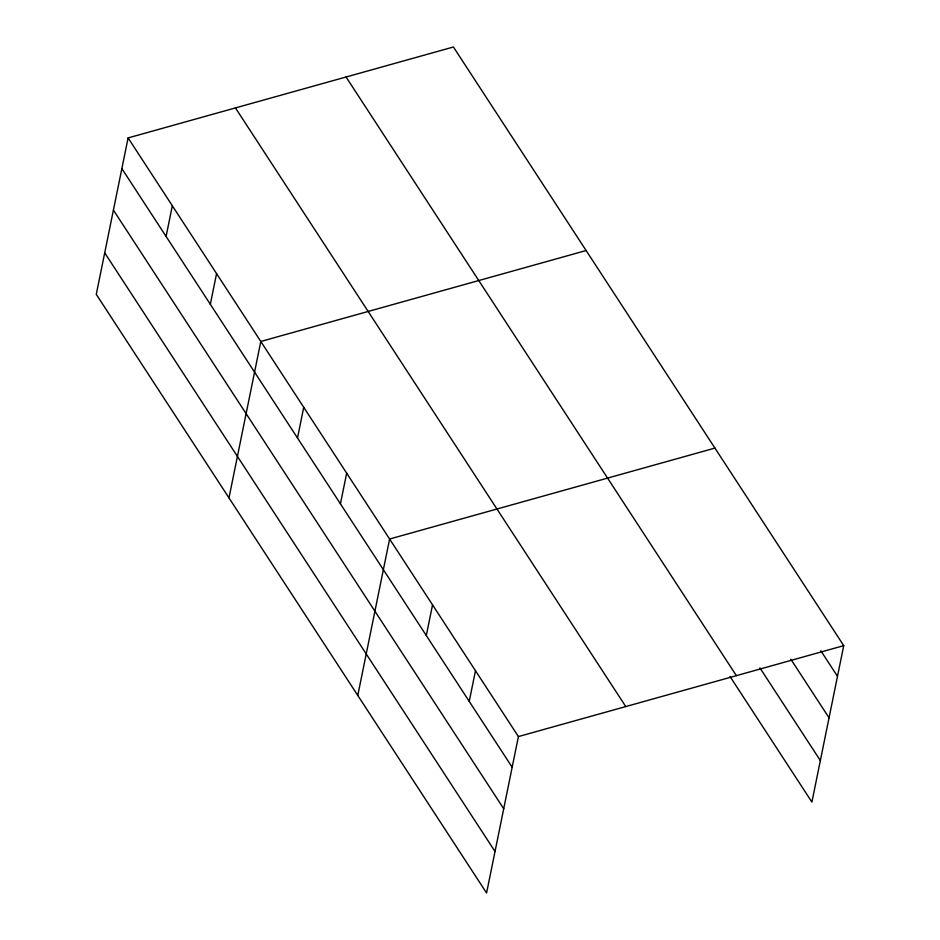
<?xml version="1.0" encoding="UTF-8"?>
<svg xmlns="http://www.w3.org/2000/svg" width="940" height="940" viewBox="0 0 940 940"><rect width="100%" height="100%" fill="white"/><g stroke="black" fill="none" stroke-linecap="round" stroke-linejoin="round"><path stroke-width="1.41" d="M128.099 137.922L96.268 294.349L486.579 893L518.41 736.572L128.099 137.922L453.421 47L843.732 645.651L811.902 802.079L730.004 676.471M166.086 236.457L172.337 205.778M210.325 304.302L216.564 273.622M228.972 497.895L260.803 341.467L586.125 250.534M297.498 437.993L303.738 407.314M340.433 503.852L346.672 473.173M357.776 695.447L389.606 539.019L714.929 448.098M426.302 635.546L432.541 604.866M469.236 701.405L475.476 670.725M518.41 736.572L843.732 645.651M820.796 650.715L837.493 676.33M790.881 659.293L829.045 717.819M759.92 667.894L820.35 760.577M346.061 77.01L736.373 675.649M235.447 107.924L625.77 706.563M121.859 168.601L512.171 767.252M113.411 210.102L503.723 808.752M104.716 252.86L495.028 851.499"/></g></svg>
